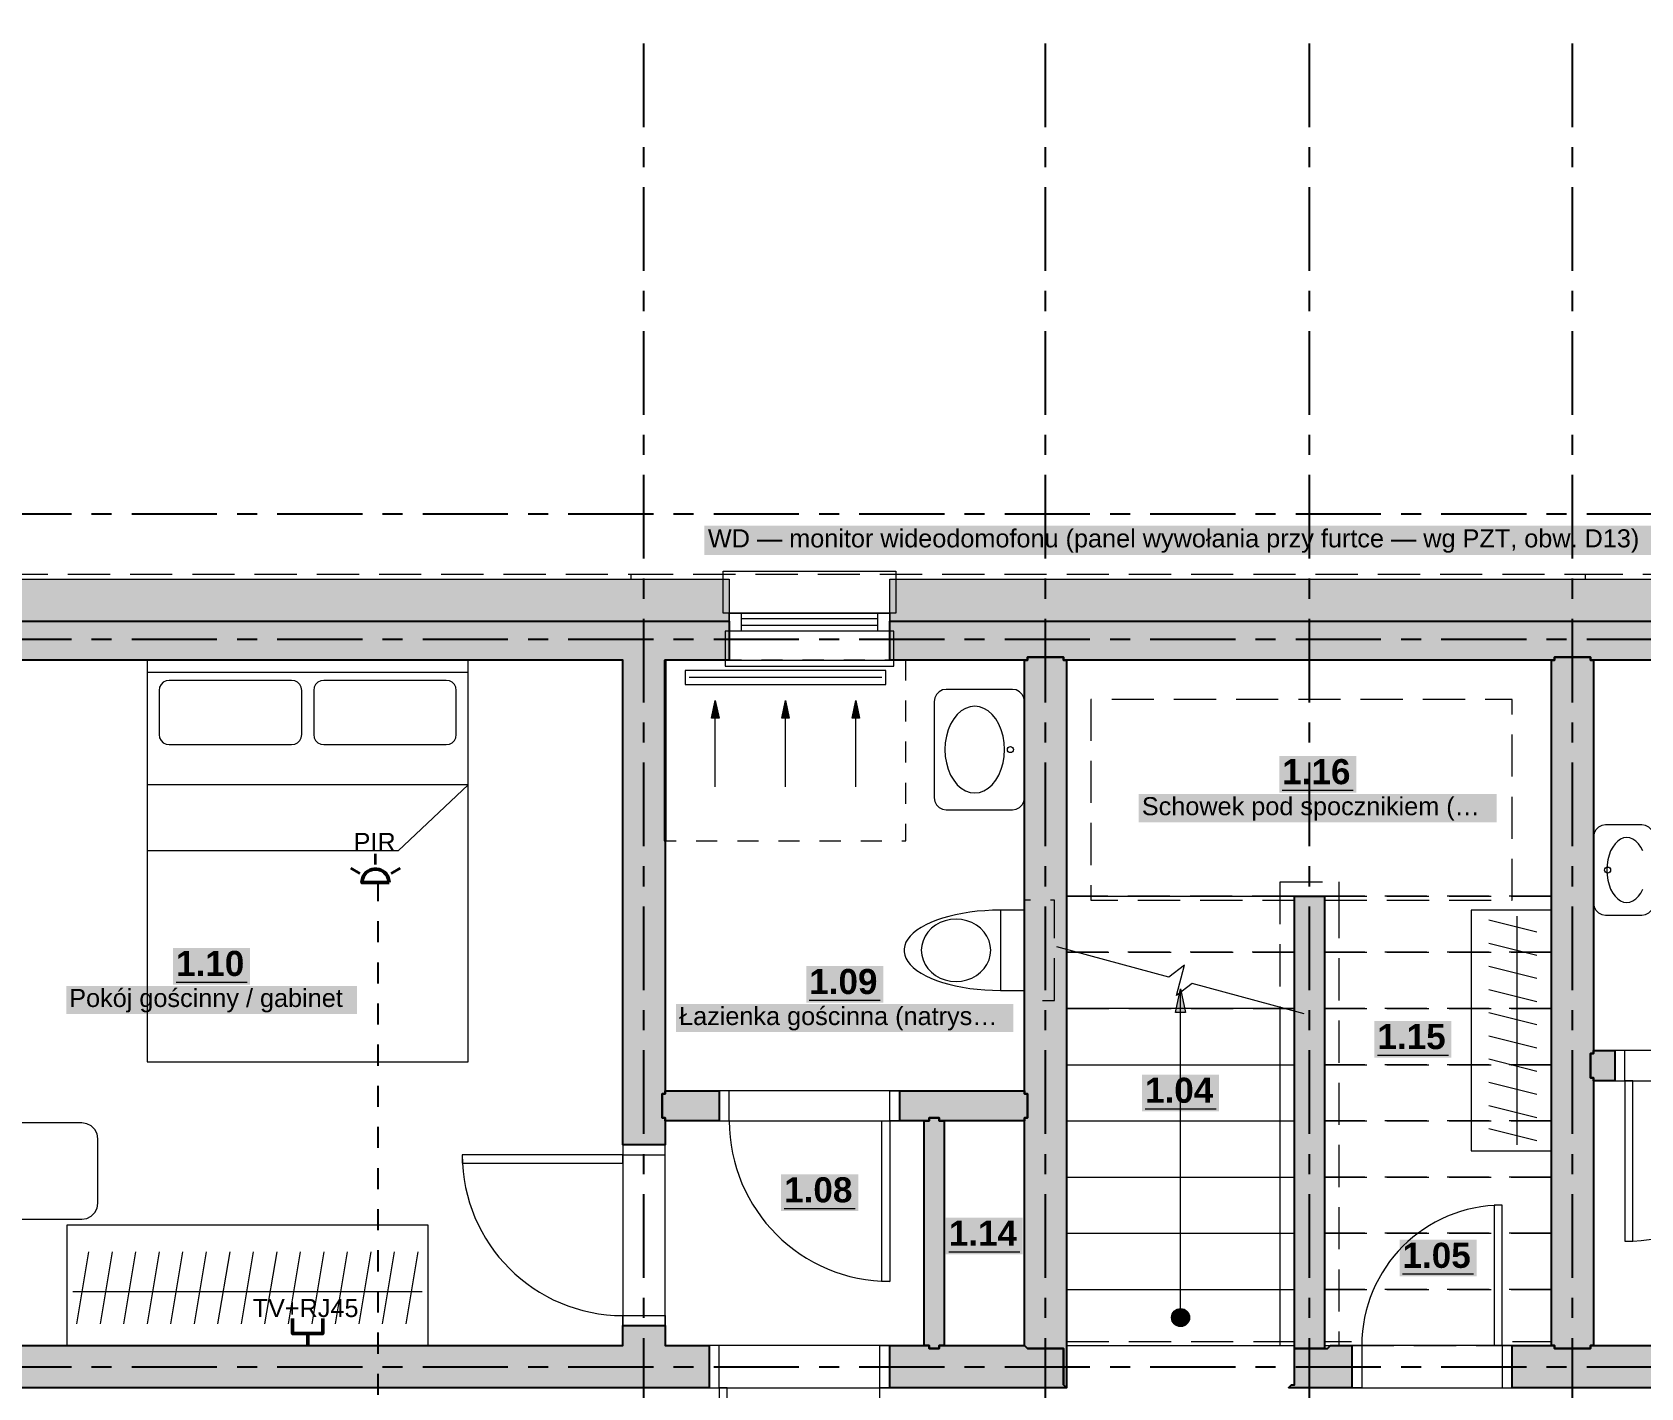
# Model space of a CAD drawing. Header units: metres. Extents: x -4.1 to 19.5, y -4.1 to 11.8.
# Drawn here: x 0.83 to 8.84, y 5.02 to 11.78 of the extents above; entities that cross this region are included whole.
import ezdxf

# ---------------------------------------------------------------- set-up
doc = ezdxf.new("R2010")
doc.units = ezdxf.units.M
for name, pattern in [('KRESKOWA', [5.25, 4.2, -1.05]), ('KRESKOWA_DROBNA', [3.15, 2.1, -1.05]), ('PUNKTOWA', [10.5, 8.4, -1.05, 0, -1.05])]:
    doc.linetypes.add(name, pattern=pattern)
doc.layers.add('A-MASKA', color=7, linetype='Continuous', lineweight=18)
doc.layers.add('E-OPISY', color=2, linetype='Continuous', lineweight=25)
for name, color, linetype, lineweight, true_color in [('E-ALARM', 5, 'Continuous', 35, 0x1f5fa8), ('E-TELETECH', 5, 'Continuous', 35, 0x0050c8), ('I-OSIE', 8, 'PUNKTOWA', 18, 0x7a7a7a), ('I-PODKLAD', 8, 'Continuous', 18, 0x9a9a9a), ('I-PODKLAD-SCIANY', 8, 'Continuous', 25, 0x6e6e6e), ('I-PODKLAD-WYPELN', 254, 'Continuous', 18, 0xe6e6e6), ('I-POMIESZCZENIA', 8, 'Continuous', 25, 0x4a4a4a)]:
    doc.layers.add(name, color=color, linetype=linetype, lineweight=lineweight, true_color=true_color)
doc.styles.add('PL_ARIAL', font='arial.ttf')
doc.styles.add('PL_ARIAL_B', font='arialbd.ttf')

msp = doc.modelspace()

# ---------------------------------------------------------------- hatches: boundary and pattern name
at = {"layer": 'A-MASKA', "true_color": 0xffffff}
for points in [[(4.1758, 9.1705), (9.0165, 9.1705), (9.0165, 9.3153), (4.1758, 9.3153)], [(7.0391, 7.9851), (7.4227, 7.9851), (7.4227, 8.1676), (7.0391, 8.1676)], [(6.3398, 7.8383), (8.122, 7.8383), (8.122, 7.9781), (6.3398, 7.9781)], [(1.5292, 7.0295), (1.9128, 7.0295), (1.9128, 7.212), (1.5292, 7.212)], [(4.6832, 6.9395), (5.0668, 6.9395), (5.0668, 7.122), (4.6832, 7.122)], [(0.997, 6.8827), (2.445, 6.8827), (2.445, 7.0225), (0.997, 7.0225)], [(4.0347, 6.7927), (5.7153, 6.7927), (5.7153, 6.9325), (4.0347, 6.9325)], [(7.5132, 6.665), (7.8968, 6.665), (7.8968, 6.8475), (7.5132, 6.8475)], [(6.3557, 6.3975), (6.7393, 6.3975), (6.7393, 6.58), (6.3557, 6.58)], [(4.5582, 5.9015), (4.9418, 5.9015), (4.9418, 6.084), (4.5582, 6.084)], [(5.3782, 5.685), (5.7618, 5.685), (5.7618, 5.8675), (5.3782, 5.8675)], [(7.6382, 5.575), (8.0218, 5.575), (8.0218, 5.7575), (7.6382, 5.7575)]]:
    msp.add_hatch(color=7, dxfattribs=at).paths.add_polyline_path(points)
at = {"layer": 'I-PODKLAD-WYPELN', "true_color": 0xe4e4e4}
h = msp.add_hatch(color=7, dxfattribs=at)
h.paths.add_polyline_path([(4.25, 6.5), (4.25, 6.365), (4.25, 6.365), (4.25, 6.365), (4.25, 6.35), (4.25, 6.35), (4.25, 6.35), (3.98, 6.35), (3.98, 6.35), (3.98, 6.35), (3.98, 6.23), (3.965, 6.23), (3.77, 6.23), (3.77, 8.645), (0.105, 8.645), (0.105, 8.645), (0.105, 8.645), (0.105, 8.645), (0.105, 8.645), (0.105, 8.645), (0.105, 7.6), (0.105, 7.6), (0.105, 7.6), (-0.09, 7.6), (-0.09, 7.6), (-0.09, 7.6), (-0.09, 7.6), (-0.09, 7.6), (-0.3, 7.6), (-0.3, 7.6), (-0.3, 7.6), (-0.3, 9.05), (-0.3, 9.05), (-0.3, 9.05), (-0.3, 9.05), (4.3, 9.05), (4.3, 8.84), (4.3, 8.84), (4.3, 8.84), (4.3, 8.84), (4.3, 8.645), (4.3, 8.645), (4.3, 8.645), (3.98, 8.645), (3.98, 6.5), (3.98, 6.5), (3.98, 6.5), (3.98, 6.5), (3.98, 6.5), (4.25, 6.5), (4.25, 6.5), (4.25, 6.5), (4.25, 6.5)])
h.paths.add_polyline_path([(0.09, 8.66), (0.09, 8.66), (0.0983, 8.6517)], flags=0)
h.paths.add_polyline_path([(-0.09, 8.66), (-0.09, 8.66), (-0.09, 8.66), (-0.09, 8.66), (-0.09, 8.66)], flags=0)
h.paths.add_polyline_path([(-0.09, 8.84), (-0.09, 8.84), (-0.09, 8.84), (-0.09, 8.84), (-0.09, 8.84), (-0.09, 8.84)], flags=0)
h = msp.add_hatch(color=7, dxfattribs=at)
h.paths.add_polyline_path([(5.27, 5.23), (5.27, 5.23), (5.27, 5.23), (5.27, 6.35), (5.27, 6.35), (5.27, 6.35), (5.27, 6.35), (5.27, 6.35), (5.15, 6.35), (5.15, 6.35), (5.15, 6.35), (5.15, 6.365), (5.15, 6.365), (5.15, 6.365), (5.15, 6.365), (5.15, 6.5), (5.15, 6.5), (5.15, 6.5), (5.15, 6.5), (5.15, 6.5), (5.77, 6.5), (5.77, 6.5), (5.77, 6.5), (5.77, 6.5), (5.77, 6.5), (5.77, 8.645), (5.77, 8.645), (5.77, 8.645), (5.77, 8.645), (5.77, 8.645), (5.1, 8.645), (5.1, 8.645), (5.1, 8.645), (5.1, 8.84), (5.1, 8.84), (5.1, 8.84), (5.1, 8.84), (5.1, 9.05), (10.05, 9.05), (10.05, 8.84), (10.05, 8.84), (10.05, 8.84), (10.05, 8.84), (10.05, 8.645), (10.05, 8.645), (10.05, 8.645), (9.95, 8.645), (9.95, 6.7), (9.935, 6.7), (9.935, 6.7), (9.935, 6.7), (9.935, 6.7), (9.935, 6.7), (9.935, 6.7), (9.935, 6.7), (9.935, 6.7), (9.935, 6.7), (9.935, 6.7), (9.935, 6.7), (9.935, 6.685), (9.875, 6.685), (9.875, 6.685), (9.875, 6.685), (9.875, 6.685), (9.875, 6.685), (9.875, 6.65), (10.15, 6.65), (10.15, 6.6), (9.875, 6.6), (9.875, 6.565), (9.875, 6.565), (9.875, 6.565), (9.875, 6.55), (9.875, 6.55), (9.875, 6.55), (9.61, 6.55), (9.61, 6.55), (9.61, 6.55), (9.61, 6.565), (9.61, 6.565), (9.61, 6.565), (9.61, 6.565), (9.61, 6.7), (9.61, 6.7), (9.61, 6.7), (9.61, 6.7), (9.61, 6.7), (9.8, 6.7), (9.8, 8.645), (8.605, 8.645), (8.605, 8.645), (8.605, 8.645), (8.605, 6.7), (8.605, 6.7), (8.605, 6.7), (8.605, 6.7), (8.605, 6.7), (8.71, 6.7), (8.71, 6.7), (8.71, 6.7), (8.71, 6.7), (8.71, 6.7), (8.71, 6.565), (8.71, 6.565), (8.71, 6.565), (8.71, 6.55), (8.71, 6.55), (8.71, 6.55), (8.605, 6.55), (8.605, 6.55), (8.605, 6.55), (8.605, 5.23), (8.605, 5.23), (8.605, 5.23), (8.9, 5.23), (8.9, 5.23), (8.9, 5.23), (8.9, 5.23), (8.9, 5.23), (8.9, 5.035), (8.9, 5.035), (8.9, 5.035), (8.9, 5.02), (8.9, 5.02), (8.9, 5.02), (8.5, 5.02), (8.5, 5.02), (8.5, 5.02), (8.5, 5.02), (8.5, 5.02), (8.2, 5.02), (8.2, 5.02), (8.2, 5.02), (8.2, 5.035), (8.2, 5.035), (8.2, 5.035), (8.2, 5.035), (8.2, 5.23), (8.2, 5.23), (8.2, 5.23), (8.2, 5.23), (8.2, 5.23), (8.395, 5.23), (8.395, 5.23), (8.395, 5.23), (8.395, 5.23), (8.395, 5.23), (8.395, 8.645), (8.395, 8.645), (8.395, 8.645), (8.395, 8.645), (8.395, 8.645), (5.98, 8.645), (5.98, 8.645), (5.98, 8.645), (5.98, 5.02), (5.98, 5.02), (5.98, 5.02), (5.98, 5.02), (5.98, 5.02), (5.1, 5.02), (5.1, 5.02), (5.1, 5.02), (5.1, 5.035), (5.1, 5.035), (5.1, 5.035), (5.1, 5.035), (5.1, 5.23), (5.1, 5.23), (5.1, 5.23), (5.1, 5.23), (5.1, 5.23), (5.27, 5.23), (5.27, 5.23)])
h.paths.add_polyline_path([(8.5, 5.035), (8.5, 5.035), (8.5, 5.035), (8.5, 5.035), (8.5, 5.035), (8.5, 5.035), (8.5, 5.02)], flags=0)
h.paths.add_polyline_path([(5.77, 5.23), (5.77, 5.23), (5.77, 5.23), (5.77, 5.23), (5.77, 5.23), (5.77, 5.23), (5.77, 5.23), (5.77, 5.23), (5.77, 5.23), (5.77, 6.35), (5.77, 6.35), (5.77, 6.35), (5.37, 6.35), (5.37, 6.35), (5.37, 6.35), (5.37, 5.23), (5.37, 5.23), (5.37, 5.23)], flags=0)
h.paths.add_polyline_path([(8.5, 5.215), (8.5, 5.215), (8.5, 5.215), (8.5, 5.215), (8.5, 5.215), (8.5, 5.215), (8.5, 5.215), (8.5, 5.215), (8.5, 5.215)], flags=0)
at = {"layer": 'I-PODKLAD-WYPELN', "true_color": 0xcfcfcf}
for points in [[(4.23, 8.445), (4.2487, 8.357), (4.2113, 8.357)], [(4.58, 8.445), (4.5987, 8.357), (4.5613, 8.357)], [(4.93, 8.445), (4.9487, 8.357), (4.9113, 8.357)], [(6.5475, 7.008), (6.5724, 6.8906), (6.5226, 6.8906)]]:
    msp.add_hatch(color=7, dxfattribs=at).paths.add_polyline_path(points)
at = {"layer": 'I-PODKLAD-WYPELN', "true_color": 0xe4e4e4}
for points in [[(7.115, 5.035), (7.115, 5.035), (7.115, 5.035), (7.115, 5.035), (7.115, 5.035), (7.115, 5.035), (7.115, 5.035), (7.115, 5.035), (7.115, 5.035), (7.115, 5.035), (7.115, 5.035), (7.115, 5.215), (7.115, 5.215), (7.115, 5.215), (7.115, 5.215), (7.115, 5.215), (7.115, 5.215), (7.115, 7.47), (7.265, 7.47), (7.265, 5.215), (7.28, 5.215), (7.28, 5.215), (7.28, 5.215), (7.28, 5.215), (7.28, 5.215), (7.28, 5.215), (7.28, 5.215), (7.28, 5.215), (7.28, 5.215), (7.28, 5.215), (7.28, 5.215), (7.28, 5.215), (7.295, 5.23), (7.295, 5.23), (7.295, 5.23), (7.295, 5.23), (7.295, 5.23), (7.4, 5.23), (7.4, 5.23), (7.4, 5.23), (7.4, 5.23), (7.4, 5.23), (7.4, 5.035), (7.4, 5.035), (7.4, 5.035), (7.4, 5.02), (7.4, 5.02), (7.4, 5.02), (7.085, 5.02), (7.085, 5.02), (7.085, 5.02), (7.1, 5.035), (7.1, 5.035), (7.1, 5.035), (7.115, 5.035), (7.115, 5.035), (7.115, 5.035), (7.115, 5.035), (7.115, 5.035), (7.115, 5.035)], [(3.77, 5.23), (3.77, 5.33), (3.965, 5.33), (3.98, 5.33), (3.98, 5.23), (4.2, 5.23), (4.2, 5.23), (4.2, 5.23), (4.2, 5.23), (4.2, 5.23), (4.2, 5.035), (4.2, 5.035), (4.2, 5.035), (4.2, 5.02), (4.2, 5.02), (4.2, 5.02), (0.105, 5.02), (0.105, 5.02), (0.105, 5.02), (0.105, 3.6), (0.105, 3.6), (0.105, 3.6), (-0.09, 3.6), (-0.09, 3.6), (-0.09, 3.6), (-0.09, 3.6), (-0.09, 3.6), (-0.3, 3.6), (-0.3, 3.6), (-0.3, 3.6), (-0.3, 5.8), (-0.3, 5.8), (-0.3, 5.8), (-0.09, 5.8), (-0.09, 5.8), (-0.09, 5.8), (-0.09, 5.8), (-0.09, 5.8), (0.105, 5.8), (0.105, 5.8), (0.105, 5.8), (0.105, 5.23), (0.105, 5.23), (0.105, 5.23), (0.105, 5.23), (0.105, 5.23)]]:
    msp.add_hatch(color=7, dxfattribs=at).paths.add_polyline_path(points)
at = {"layer": 'I-PODKLAD-WYPELN', "true_color": 0xffffff}
msp.add_hatch(color=7, dxfattribs=at).paths.add_polyline_path([(6.5925, 5.37), (6.5923, 5.3656), (6.5916, 5.3612), (6.5906, 5.3569), (6.5891, 5.3528), (6.5872, 5.3488), (6.5849, 5.345), (6.5823, 5.3415), (6.5793, 5.3382), (6.576, 5.3352), (6.5725, 5.3326), (6.5687, 5.3303), (6.5647, 5.3284), (6.5606, 5.3269), (6.5563, 5.3259), (6.5519, 5.3252), (6.5475, 5.325), (6.5431, 5.3252), (6.5387, 5.3259), (6.5344, 5.3269), (6.5303, 5.3284), (6.5263, 5.3303), (6.5225, 5.3326), (6.519, 5.3352), (6.5157, 5.3382), (6.5127, 5.3415), (6.5101, 5.345), (6.5078, 5.3488), (6.5059, 5.3528), (6.5044, 5.3569), (6.5034, 5.3612), (6.5027, 5.3656), (6.5025, 5.37), (6.5027, 5.3744), (6.5034, 5.3788), (6.5044, 5.3831), (6.5059, 5.3872), (6.5078, 5.3912), (6.5101, 5.395), (6.5127, 5.3985), (6.5157, 5.4018), (6.519, 5.4048), (6.5225, 5.4074), (6.5263, 5.4097), (6.5303, 5.4116), (6.5344, 5.4131), (6.5387, 5.4141), (6.5431, 5.4148), (6.5475, 5.415), (6.5519, 5.4148), (6.5563, 5.4141), (6.5606, 5.4131), (6.5647, 5.4116), (6.5687, 5.4097), (6.5725, 5.4074), (6.576, 5.4048), (6.5793, 5.4018), (6.5823, 5.3985), (6.5849, 5.395), (6.5872, 5.3912), (6.5891, 5.3872), (6.5906, 5.3831), (6.5916, 5.3788), (6.5923, 5.3744)])

# ---------------------------------------------------------------- linework, layer by layer
at = {"layer": 'E-ALARM', "lineweight": 35, "ltscale": 0.05}
for points in [[(2.5375, 7.6275), (2.5375, 7.68)], [(2.4596, 7.5825), (2.4141, 7.6087)], [(2.6154, 7.5825), (2.6609, 7.6087)]]:
    msp.add_lwpolyline(points, dxfattribs=at)
at = {"layer": 'E-ALARM', "lineweight": 50, "ltscale": 0.05}
msp.add_lwpolyline([(2.605, 7.5375), (2.6041, 7.5486), (2.6013, 7.5594), (2.5969, 7.5696), (2.5908, 7.579), (2.5832, 7.5872), (2.5744, 7.594), (2.5646, 7.5993), (2.5541, 7.6029), (2.5431, 7.6048), (2.5319, 7.6048), (2.5209, 7.6029), (2.5104, 7.5993), (2.5006, 7.594), (2.4918, 7.5872), (2.4842, 7.579), (2.4781, 7.5696), (2.4737, 7.5594), (2.4709, 7.5486), (2.47, 7.5375)], close=True, dxfattribs=at)
at = {"layer": 'E-TELETECH', "linetype": 'KRESKOWA_DROBNA', "lineweight": 25, "ltscale": 0.05, "flags": 128}
for points in [[(2.5375, 7.5375), (2.55, 7.5375), (2.55, 4.85)], [(2.2, 5.23), (2.55, 5.23), (2.55, 5.25)]]:
    msp.add_lwpolyline(points, dxfattribs=at)
at = {"layer": 'E-TELETECH', "lineweight": 50, "ltscale": 0.05}
for points in [[(2.125, 5.365), (2.125, 5.29), (2.275, 5.29), (2.275, 5.365)], [(2.2, 5.23), (2.2, 5.29)]]:
    msp.add_lwpolyline(points, dxfattribs=at)
at = {"layer": 'I-OSIE', "linetype": 'PUNKTOWA', "lineweight": 25, "ltscale": 0.049616, "flags": 128}
for points in [[(3.875, -3.75), (3.875, 11.775)], [(5.875, -3.75), (5.875, 11.775)], [(7.19, -3.75), (7.19, 11.775)], [(8.5, -3.75), (8.5, 11.775)]]:
    msp.add_lwpolyline(points, dxfattribs=at)
at = {"layer": 'I-OSIE', "linetype": 'PUNKTOWA', "lineweight": 25, "ltscale": 0.050565, "flags": 128}
for points in [[(-3.75, 9.375), (19.505, 9.375)], [(-3.75, 8.75), (19.505, 8.75)], [(-3.75, 5.125), (19.505, 5.125)]]:
    msp.add_lwpolyline(points, dxfattribs=at)
at = {"layer": 'I-PODKLAD', "linetype": 'KRESKOWA', "lineweight": 13, "ltscale": 0.05, "flags": 128}
for points in [[(-0.325, 5.4455), (-0.325, 9.075), (3.81, 9.075), (3.81, 9.0505)], [(3.8105, 9.075), (8.5645, 9.075)], [(8.565, 9.0505), (8.565, 9.075), (9.3995, 9.075)], [(7.2655, 7.45), (8.2, 7.45), (8.2, 8.45), (6.1, 8.45), (6.1, 7.45), (7.1145, 7.45)], [(7.044, 7.47), (7.044, 7.541)], [(7.044, 7.541), (7.336, 7.541)], [(7.336, 7.541), (7.336, 7.47)], [(7.1149, 7.47), (5.9801, 7.47)], [(5.9801, 7.47), (7.1149, 7.47)], [(7.044, 6.71), (7.044, 7.47)], [(8.3949, 7.47), (7.2651, 7.47)], [(7.2651, 7.47), (8.3949, 7.47)], [(7.336, 7.47), (7.336, 5.2301)], [(7.1149, 7.19), (5.9801, 7.19)], [(5.9801, 7.19), (7.1149, 7.19)], [(7.2651, 7.19), (8.3949, 7.19)], [(8.3949, 7.19), (7.2651, 7.19)], [(5.9801, 6.91), (7.1149, 6.91)], [(7.2651, 6.91), (8.3949, 6.91)], [(8.3949, 6.91), (7.2651, 6.91)], [(7.2651, 6.63), (8.3949, 6.63)], [(8.3949, 6.63), (7.2651, 6.63)], [(7.2651, 6.35), (8.3949, 6.35)], [(8.3949, 6.35), (7.2651, 6.35)], [(7.2651, 6.07), (8.3949, 6.07)], [(8.3949, 6.07), (7.2651, 6.07)], [(7.2651, 5.79), (8.3949, 5.79)], [(8.3949, 5.79), (7.2651, 5.79)], [(7.2651, 5.51), (8.3949, 5.51)], [(8.3949, 5.51), (7.2651, 5.51)], [(5.9805, 5.25), (7.1145, 5.25)], [(7.2651, 5.23), (7.2949, 5.23)], [(7.2655, 5.25), (7.3995, 5.25)], [(7.4001, 5.23), (8.1999, 5.23)], [(8.2005, 5.25), (8.3945, 5.25)]]:
    msp.add_lwpolyline(points, dxfattribs=at)
at = {"layer": 'I-PODKLAD', "lineweight": 18, "ltscale": 0.05}
for points in [[(5.13, 8.88), (4.27, 8.88), (4.27, 9.09), (5.13, 9.09)], [(5.1, 8.79), (4.3, 8.79), (4.3, 8.88), (5.1, 8.88)], [(5.12, 8.79), (4.28, 8.79), (4.28, 8.615), (5.12, 8.615)], [(3.985, 8.645), (3.975, 8.645), (3.975, 7.745), (3.985, 7.745)], [(5.08, 8.595), (4.08, 8.595), (4.08, 8.525), (5.08, 8.525)], [(5.77, 8.44), (5.7671, 8.4585), (5.7585, 8.4753), (5.7453, 8.4885), (5.7285, 8.4971), (5.71, 8.5), (5.38, 8.5), (5.3615, 8.4971), (5.3447, 8.4885), (5.3315, 8.4753), (5.3229, 8.4585), (5.32, 8.44), (5.32, 7.96), (5.3229, 7.9415), (5.3315, 7.9247), (5.3447, 7.9115), (5.3615, 7.9029), (5.38, 7.9), (5.71, 7.9), (5.7285, 7.9029), (5.7453, 7.9115), (5.7585, 7.9247), (5.7671, 7.9415), (5.77, 7.96)], [(4.23, 8.445), (4.2487, 8.357), (4.2113, 8.357)], [(4.58, 8.445), (4.5987, 8.357), (4.5613, 8.357)], [(4.93, 8.445), (4.9487, 8.357), (4.9113, 8.357)], [(5.5225, 8.416), (5.4993, 8.4133), (5.4766, 8.4054), (5.4551, 8.3925), (5.4352, 8.3747), (5.4175, 8.3527), (5.4024, 8.327), (5.3902, 8.2981), (5.3813, 8.2667), (5.3758, 8.2338), (5.374, 8.2), (5.3758, 8.1662), (5.3813, 8.1333), (5.3902, 8.1019), (5.4024, 8.073), (5.4175, 8.0473), (5.4352, 8.0253), (5.4551, 8.0075), (5.4766, 7.9946), (5.4993, 7.9867), (5.5225, 7.984), (5.5457, 7.9867), (5.5684, 7.9946), (5.5899, 8.0075), (5.6098, 8.0253), (5.6275, 8.0473), (5.6426, 8.073), (5.6548, 8.1019), (5.6637, 8.1333), (5.6692, 8.1662), (5.671, 8.2), (5.6692, 8.2338), (5.6637, 8.2667), (5.6548, 8.2981), (5.6426, 8.327), (5.6275, 8.3527), (5.6098, 8.3747), (5.5899, 8.3925), (5.5684, 8.4054), (5.5457, 8.4133)], [(8.605, 7.435), (8.6079, 7.4165), (8.6165, 7.3997), (8.6297, 7.3865), (8.6465, 7.3779), (8.665, 7.375), (8.845, 7.375), (8.8635, 7.3779), (8.8803, 7.3865), (8.8935, 7.3997), (8.9021, 7.4165), (8.905, 7.435), (8.905, 7.765), (8.9021, 7.7835), (8.8935, 7.8003), (8.8803, 7.8135), (8.8635, 7.8221), (8.845, 7.825), (8.665, 7.825), (8.6465, 7.8221), (8.6297, 7.8135), (8.6165, 7.8003), (8.6079, 7.7835), (8.605, 7.765)], [(5.77, 7), (5.77, 7.4), (5.65, 7.4), (5.65, 7)], [(5.4292, 7.355), (5.4022, 7.3531), (5.3758, 7.3474), (5.3508, 7.3381), (5.3276, 7.3254), (5.307, 7.3096), (5.2894, 7.2911), (5.2752, 7.2704), (5.2649, 7.2479), (5.2585, 7.2242), (5.2564, 7.2), (5.2585, 7.1758), (5.2649, 7.1521), (5.2752, 7.1296), (5.2894, 7.1089), (5.307, 7.0904), (5.3276, 7.0746), (5.3508, 7.0619), (5.3758, 7.0526), (5.4022, 7.0469), (5.4292, 7.045), (5.4562, 7.0469), (5.4826, 7.0526), (5.5076, 7.0619), (5.5308, 7.0746), (5.5514, 7.0904), (5.569, 7.1089), (5.5832, 7.1296), (5.5935, 7.1521), (5.5999, 7.1758), (5.602, 7.2), (5.5999, 7.2242), (5.5935, 7.2479), (5.5832, 7.2704), (5.569, 7.2911), (5.5514, 7.3096), (5.5308, 7.3254), (5.5076, 7.3381), (5.4826, 7.3474), (5.4562, 7.3531)], [(8.71, 6.55), (8.76, 6.55), (8.76, 6.7), (8.71, 6.7)], [(4.25, 6.35), (4.3, 6.35), (4.3, 6.5), (4.25, 6.5)], [(5.15, 6.35), (5.1, 6.35), (5.1, 6.5), (5.15, 6.5)], [(8.76, 6.55), (8.76, 5.75), (8.8, 5.75), (8.8, 6.55)], [(5.1, 6.35), (5.1, 5.55), (5.06, 5.55), (5.06, 6.35)], [(3.77, 6.18), (2.97, 6.18), (2.97, 6.14), (3.77, 6.14)], [(3.77, 6.23), (3.77, 6.18), (3.98, 6.18), (3.98, 6.23)], [(8.15, 5.23), (8.15, 5.93), (8.11, 5.93), (8.11, 5.23)], [(3.77, 5.33), (3.77, 5.38), (3.98, 5.38), (3.98, 5.33)], [(4.2, 5.02), (4.25, 5.02), (4.25, 5.23), (4.2, 5.23)], [(5.1, 5.02), (5.05, 5.02), (5.05, 5.23), (5.1, 5.23)], [(7.4, 5.23), (7.45, 5.23), (7.45, 5.02), (7.4, 5.02)], [(8.2, 5.23), (8.15, 5.23), (8.15, 5.02), (8.2, 5.02)], [(4.25, 5.02), (4.25, 4.22), (4.29, 4.22), (4.29, 5.02)]]:
    msp.add_lwpolyline(points, close=True, dxfattribs=at)
for points in [[(4.36, 8.79), (4.36, 8.88)], [(5.04, 8.8512), (4.36, 8.8512)], [(5.04, 8.8188), (4.36, 8.8188)], [(5.04, 8.79), (5.04, 8.88)], [(5.06, 8.56), (4.1, 8.56)], [(4.23, 8.015), (4.23, 8.355)], [(4.58, 8.015), (4.58, 8.355)], [(4.93, 8.015), (4.93, 8.355)], [(8.8501, 7.6952), (8.84, 7.7146), (8.8282, 7.7311), (8.8149, 7.7443), (8.8006, 7.7541), (8.7855, 7.76), (8.77, 7.762), (8.7545, 7.76), (8.7394, 7.7541), (8.7251, 7.7443), (8.7118, 7.7311), (8.7, 7.7146), (8.6899, 7.6952), (8.6818, 7.6735), (8.6758, 7.6501), (8.6722, 7.6253), (8.671, 7.6), (8.6722, 7.5747), (8.6758, 7.5499), (8.6818, 7.5265), (8.6899, 7.5048), (8.7, 7.4854), (8.7118, 7.4689), (8.7251, 7.4557), (8.7394, 7.4459), (8.7545, 7.44), (8.77, 7.438), (8.7855, 7.44), (8.8006, 7.4459), (8.8149, 7.4557), (8.8282, 7.4689), (8.84, 7.4854), (8.8501, 7.5048)], [(5.65, 7.4), (5.6114, 7.3994), (5.573, 7.3974), (5.5351, 7.3942), (5.498, 7.3897), (5.4619, 7.384), (5.4269, 7.3771), (5.3935, 7.369), (5.3616, 7.3599), (5.3317, 7.3497), (5.3038, 7.3385), (5.2782, 7.3265), (5.255, 7.3136), (5.2343, 7.3), (5.2163, 7.2857), (5.2012, 7.2709), (5.189, 7.2556), (5.1797, 7.24), (5.1735, 7.2241), (5.1704, 7.2081), (5.1704, 7.1919), (5.1735, 7.1759), (5.1797, 7.16), (5.189, 7.1444), (5.2012, 7.1291), (5.2163, 7.1143), (5.2343, 7.1), (5.255, 7.0864), (5.2782, 7.0735), (5.3038, 7.0615), (5.3317, 7.0503), (5.3616, 7.0401), (5.3935, 7.031), (5.4269, 7.0229), (5.4619, 7.016), (5.498, 7.0103), (5.5351, 7.0058), (5.573, 7.0026), (5.6114, 7.0006), (5.65, 7)]]:
    msp.add_lwpolyline(points, dxfattribs=at)
at = {"layer": 'I-PODKLAD', "lineweight": 13, "ltscale": 0.05, "true_color": 0xb8b8b8}
for points in [[(3, 8.645), (1.4, 8.645), (1.4, 6.645), (3, 6.645)], [(1.51, 8.545), (1.4945, 8.5426), (1.4806, 8.5355), (1.4695, 8.5244), (1.4624, 8.5105), (1.46, 8.495), (1.46, 8.275), (1.4624, 8.2595), (1.4695, 8.2456), (1.4806, 8.2345), (1.4945, 8.2274), (1.51, 8.225), (2.12, 8.225), (2.1355, 8.2274), (2.1494, 8.2345), (2.1605, 8.2456), (2.1676, 8.2595), (2.17, 8.275), (2.17, 8.495), (2.1676, 8.5105), (2.1605, 8.5244), (2.1494, 8.5355), (2.1355, 8.5426), (2.12, 8.545)], [(2.28, 8.545), (2.2645, 8.5426), (2.2506, 8.5355), (2.2395, 8.5244), (2.2324, 8.5105), (2.23, 8.495), (2.23, 8.275), (2.2324, 8.2595), (2.2395, 8.2456), (2.2506, 8.2345), (2.2645, 8.2274), (2.28, 8.225), (2.89, 8.225), (2.9055, 8.2274), (2.9194, 8.2345), (2.9305, 8.2456), (2.9376, 8.2595), (2.94, 8.275), (2.94, 8.495), (2.9376, 8.5105), (2.9305, 8.5244), (2.9194, 8.5355), (2.9055, 8.5426), (2.89, 8.545)], [(8.395, 6.2), (8.395, 7.4), (7.995, 7.4), (7.995, 6.2)], [(1.155, 6.26), (1.1511, 6.2847), (1.1397, 6.307), (1.122, 6.3247), (1.0997, 6.3361), (1.075, 6.34), (0.775, 6.34), (0.7503, 6.3361), (0.728, 6.3247), (0.7103, 6.307), (0.6989, 6.2847), (0.695, 6.26), (0.695, 5.94), (0.6989, 5.9153), (0.7103, 5.893), (0.728, 5.8753), (0.7503, 5.8639), (0.775, 5.86), (1.075, 5.86), (1.0997, 5.8639), (1.122, 5.8753), (1.1397, 5.893), (1.1511, 5.9153), (1.155, 5.94)], [(1, 5.23), (2.8, 5.23), (2.8, 5.83), (1, 5.83)]]:
    msp.add_lwpolyline(points, close=True, dxfattribs=at)
for points in [[(3, 8.585), (1.4, 8.585)], [(3, 8.025), (1.4, 8.025)], [(3, 8.025), (2.65, 7.695), (1.4, 7.695)], [(8.323, 7.29), (8.083, 7.35)], [(8.225, 6.23), (8.225, 7.37)], [(8.323, 7.1744), (8.083, 7.2344)], [(8.323, 7.0589), (8.083, 7.1189)], [(8.323, 6.9433), (8.083, 7.0033)], [(8.323, 6.8278), (8.083, 6.8878)], [(8.323, 6.7122), (8.083, 6.7722)], [(8.323, 6.5967), (8.083, 6.6567)], [(8.323, 6.4811), (8.083, 6.5411)], [(8.323, 6.3656), (8.083, 6.4256)], [(8.323, 6.25), (8.083, 6.31)], [(1.05, 5.338), (1.11, 5.698)], [(1.1671, 5.338), (1.2271, 5.698)], [(1.2843, 5.338), (1.3443, 5.698)], [(1.4014, 5.338), (1.4614, 5.698)], [(1.5186, 5.338), (1.5786, 5.698)], [(1.6357, 5.338), (1.6957, 5.698)], [(1.7529, 5.338), (1.8129, 5.698)], [(1.87, 5.338), (1.93, 5.698)], [(1.9871, 5.338), (2.0471, 5.698)], [(2.1043, 5.338), (2.1643, 5.698)], [(2.2214, 5.338), (2.2814, 5.698)], [(2.3386, 5.338), (2.3986, 5.698)], [(2.4557, 5.338), (2.5157, 5.698)], [(2.5729, 5.338), (2.6329, 5.698)], [(2.69, 5.338), (2.75, 5.698)], [(1.03, 5.5), (2.77, 5.5)]]:
    msp.add_lwpolyline(points, dxfattribs=at)
at = {"layer": 'I-PODKLAD', "linetype": 'KRESKOWA_DROBNA', "lineweight": 18, "ltscale": 0.05, "flags": 128}
msp.add_lwpolyline([(5.18, 8.645), (3.98, 8.645), (3.98, 7.745), (5.18, 7.745)], close=True, dxfattribs=at)
at = {"layer": 'I-PODKLAD', "lineweight": 13, "ltscale": 0.05}
for points in [[(4.3005, 8.645), (5.0995, 8.645)], [(5.9805, 7.47), (7.1145, 7.47)], [(7.1633, 6.8829), (6.6054, 7.0343), (6.5271, 6.9747), (6.5679, 7.1253), (6.4896, 7.0657), (5.9317, 7.2171)], [(6.5475, 5.37), (6.5475, 7.008)], [(7.1149, 6.91), (5.9801, 6.91)], [(7.044, 5.27), (7.044, 6.71)], [(9.6095, 6.7), (8.7105, 6.7)], [(5.9801, 6.63), (7.1149, 6.63)], [(5.1495, 6.5), (4.2505, 6.5)], [(8.7105, 6.55), (9.6095, 6.55)], [(4.2505, 6.35), (5.1495, 6.35)], [(5.9801, 6.35), (7.1149, 6.35)], [(3.77, 6.2295), (3.77, 5.3305)], [(3.98, 5.3305), (3.98, 6.2295)], [(5.9801, 6.07), (7.1149, 6.07)], [(5.9801, 5.79), (7.1149, 5.79)], [(5.9801, 5.51), (7.1149, 5.51)], [(5.0995, 5.23), (4.2005, 5.23)], [(5.9801, 5.23), (7.1149, 5.23)], [(7.044, 5.23), (7.044, 5.27)], [(7.2655, 5.23), (7.2943, 5.23)], [(8.1995, 5.23), (7.4005, 5.23)], [(4.2005, 5.02), (5.0995, 5.02)], [(7.4005, 5.02), (8.1995, 5.02)]]:
    msp.add_lwpolyline(points, dxfattribs=at)
at = {"layer": 'I-PODKLAD', "linetype": 'KRESKOWA', "lineweight": 18, "ltscale": 0.05, "flags": 128}
msp.add_lwpolyline([(5.92, 6.95), (5.92, 7.45), (5.77, 7.45), (5.77, 6.95)], close=True, dxfattribs=at)
at = {"layer": 'I-PODKLAD', "lineweight": 13, "ltscale": 0.05}
msp.add_lwpolyline([(6.5475, 7.008), (6.5724, 6.8906), (6.5226, 6.8906)], close=True, dxfattribs=at)
for centre, radius in [((5.7, 8.2), 0.015), ((8.675, 7.6), 0.015), ((6.5475, 5.37), 0.045)]:
    msp.add_circle(centre, radius, dxfattribs=at)
for centre, radius, start, end in [((8.76, 6.55), 0.8, -90, 0), ((5.1, 6.35), 0.8, -180, -90), ((3.77, 6.18), 0.8, -180, -90), ((8.15, 5.23), 0.7, -270, -180), ((4.25, 5.02), 0.8, -90, 0)]:
    msp.add_arc(centre, radius, start, end, dxfattribs=at)
at = {"layer": 'I-PODKLAD-SCIANY', "lineweight": 13, "ltscale": 0.05}
msp.add_lwpolyline([(-0.3, 9.05), (4.3, 9.05), (4.3, 9.05), (4.3, 9.05), (4.3, 8.84), (4.3, 8.84), (4.3, 8.84), (-0.09, 8.84)], dxfattribs=at)
msp.add_lwpolyline([(5.1, 8.84), (5.1, 8.84), (5.1, 9.05), (5.1, 9.05), (5.1, 9.05), (10.05, 9.05), (10.05, 9.05), (10.05, 9.05), (10.05, 8.84), (10.05, 8.84), (10.05, 8.84), (5.1, 8.84)], close=True, dxfattribs=at)
at = {"layer": 'I-PODKLAD-SCIANY', "lineweight": 25, "ltscale": 0.05}
for points in [[(-0.09, 8.84), (4.3, 8.84), (4.3, 8.84), (4.3, 8.84), (4.3, 8.84), (4.3, 8.645), (4.3, 8.645), (4.3, 8.645), (4.3, 8.645), (3.98, 8.645), (3.98, 8.645), (3.98, 8.645), (3.98, 8.645), (3.98, 8.645), (3.98, 8.645), (3.98, 8.645), (3.98, 8.645), (3.98, 8.645), (3.98, 8.645), (3.98, 8.645), (3.98, 8.645), (3.98, 8.645), (3.98, 8.645), (3.98, 8.645), (3.98, 8.645), (3.98, 8.645), (3.98, 6.485), (3.98, 6.485), (3.98, 6.485), (3.965, 6.485), (3.965, 6.485), (3.965, 6.485), (3.965, 6.485), (3.965, 6.485), (3.965, 6.485), (3.965, 6.485), (3.965, 6.485), (3.965, 6.485), (3.965, 6.485), (3.965, 6.485), (3.965, 6.485), (3.965, 6.485), (3.965, 6.485), (3.965, 6.485), (3.965, 6.485), (3.965, 6.485), (3.965, 6.365), (3.965, 6.365), (3.965, 6.365), (3.965, 6.365), (3.965, 6.365), (3.965, 6.365), (3.965, 6.365), (3.965, 6.365), (3.965, 6.365), (3.965, 6.365), (3.965, 6.365), (3.965, 6.365), (3.965, 6.365), (3.965, 6.365), (3.965, 6.365), (3.965, 6.365), (3.965, 6.365), (3.98, 6.365), (3.98, 6.365), (3.98, 6.365), (3.98, 6.23), (3.98, 6.23), (3.98, 6.23), (3.77, 6.23), (3.77, 6.23), (3.77, 6.23), (3.77, 8.645), (3.77, 8.645), (3.77, 8.645), (3.77, 8.645), (3.77, 8.645), (3.77, 8.645), (3.77, 8.645), (3.77, 8.645), (3.77, 8.645), (3.77, 8.645), (3.77, 8.645), (3.77, 8.645), (3.77, 8.645), (3.77, 8.645), (3.77, 8.645), (3.77, 8.645), (3.77, 8.645), (0.105, 8.645)], [(9.815, 8.645), (8.59, 8.645), (8.59, 8.645), (8.59, 8.645), (8.59, 8.645), (8.59, 8.645), (8.59, 8.66), (8.59, 8.66), (8.59, 8.66), (8.59, 8.66), (8.59, 8.66), (8.59, 8.66), (8.59, 8.66), (8.59, 8.66), (8.59, 8.66), (8.59, 8.66), (8.59, 8.66), (8.59, 8.66), (8.59, 8.66), (8.59, 8.66), (8.59, 8.66), (8.59, 8.66), (8.59, 8.66), (8.41, 8.66), (8.41, 8.66), (8.41, 8.66), (8.41, 8.66), (8.41, 8.66), (8.41, 8.66), (8.41, 8.66), (8.41, 8.66), (8.41, 8.66), (8.41, 8.66), (8.41, 8.66), (8.41, 8.66), (8.41, 8.66), (8.41, 8.66), (8.41, 8.66), (8.41, 8.66), (8.41, 8.66), (8.41, 8.645), (8.41, 8.645), (8.41, 8.645), (8.41, 8.645), (8.41, 8.645), (5.965, 8.645), (5.965, 8.645), (5.965, 8.645), (5.965, 8.645), (5.965, 8.66), (5.965, 8.66), (5.965, 8.66), (5.965, 8.66), (5.965, 8.66), (5.965, 8.66), (5.965, 8.66), (5.965, 8.66), (5.965, 8.66), (5.965, 8.66), (5.965, 8.66), (5.965, 8.66), (5.965, 8.66), (5.965, 8.66), (5.965, 8.66), (5.965, 8.66), (5.965, 8.66), (5.785, 8.66), (5.785, 8.66), (5.785, 8.66), (5.785, 8.66), (5.785, 8.66), (5.785, 8.66), (5.785, 8.66), (5.785, 8.66), (5.785, 8.66), (5.785, 8.66), (5.785, 8.66), (5.785, 8.66), (5.785, 8.66), (5.785, 8.66), (5.785, 8.66), (5.785, 8.66), (5.785, 8.66), (5.785, 8.645), (5.785, 8.645), (5.785, 8.645), (5.785, 8.645), (5.1, 8.645), (5.1, 8.645), (5.1, 8.645), (5.1, 8.645), (5.1, 8.84), (5.1, 8.84), (5.1, 8.84), (5.1, 8.84), (10.05, 8.84)], [(0.105, 5.23), (3.77, 5.23), (3.77, 5.23), (3.77, 5.23), (3.77, 5.23), (3.77, 5.23), (3.77, 5.23), (3.77, 5.23), (3.77, 5.23), (3.77, 5.23), (3.77, 5.23), (3.77, 5.23), (3.77, 5.23), (3.77, 5.23), (3.77, 5.23), (3.77, 5.23), (3.77, 5.23), (3.77, 5.23), (3.77, 5.33), (3.77, 5.33), (3.77, 5.33), (3.98, 5.33), (3.98, 5.33), (3.98, 5.33), (3.98, 5.23), (3.98, 5.23), (3.98, 5.23), (3.98, 5.23), (3.98, 5.23), (3.98, 5.23), (3.98, 5.23), (3.98, 5.23), (3.98, 5.23), (3.98, 5.23), (3.98, 5.23), (3.98, 5.23), (3.98, 5.23), (3.98, 5.23), (3.98, 5.23), (3.98, 5.23), (3.98, 5.23), (4.2, 5.23), (4.2, 5.23), (4.2, 5.23), (4.2, 5.23), (4.2, 5.23), (4.2, 5.02), (4.2, 5.02), (4.2, 5.02), (0.105, 5.02)], [(8.9, 5.02), (8.2, 5.02), (8.2, 5.02), (8.2, 5.02), (8.2, 5.02), (8.2, 5.035), (8.2, 5.035), (8.2, 5.23), (8.2, 5.23), (8.2, 5.23), (8.2, 5.23), (8.2, 5.23), (8.41, 5.23), (8.41, 5.23), (8.41, 5.23), (8.41, 5.23), (8.41, 5.23), (8.41, 5.215), (8.41, 5.215), (8.41, 5.215), (8.41, 5.215), (8.41, 5.215), (8.41, 5.215), (8.41, 5.215), (8.41, 5.215), (8.41, 5.215), (8.41, 5.215), (8.41, 5.215), (8.41, 5.215), (8.41, 5.215), (8.41, 5.215), (8.41, 5.215), (8.41, 5.215), (8.41, 5.215), (8.5, 5.215), (8.59, 5.215), (8.59, 5.215), (8.59, 5.215), (8.59, 5.215), (8.59, 5.215), (8.59, 5.215), (8.59, 5.215), (8.59, 5.215), (8.59, 5.215), (8.59, 5.215), (8.59, 5.215), (8.59, 5.215), (8.59, 5.215), (8.59, 5.215), (8.59, 5.215), (8.59, 5.215), (8.59, 5.215), (8.59, 5.23), (8.59, 5.23), (8.59, 5.23), (8.59, 5.23), (8.59, 5.23), (8.9, 5.23)]]:
    msp.add_lwpolyline(points, dxfattribs=at)
for points in [[(5.77, 6.365), (5.77, 6.365), (5.77, 6.365), (5.785, 6.365), (5.785, 6.365), (5.785, 6.365), (5.785, 6.365), (5.785, 6.365), (5.785, 6.365), (5.785, 6.365), (5.785, 6.365), (5.785, 6.365), (5.785, 6.365), (5.785, 6.365), (5.785, 6.365), (5.785, 6.365), (5.785, 6.365), (5.785, 6.365), (5.785, 6.365), (5.785, 6.365), (5.785, 6.485), (5.785, 6.485), (5.785, 6.485), (5.785, 6.485), (5.785, 6.485), (5.785, 6.485), (5.785, 6.485), (5.785, 6.485), (5.785, 6.485), (5.785, 6.485), (5.785, 6.485), (5.785, 6.485), (5.785, 6.485), (5.785, 6.485), (5.785, 6.485), (5.785, 6.485), (5.785, 6.485), (5.77, 6.485), (5.77, 6.485), (5.77, 6.485), (5.77, 6.485), (5.77, 6.485), (5.77, 8.645), (5.77, 8.645), (5.77, 8.645), (5.77, 8.645), (5.77, 8.645), (5.785, 8.645), (5.785, 8.645), (5.785, 8.645), (5.785, 8.645), (5.785, 8.645), (5.785, 8.645), (5.785, 8.645), (5.785, 8.645), (5.785, 8.645), (5.785, 8.645), (5.785, 8.645), (5.785, 8.645), (5.785, 8.645), (5.785, 8.645), (5.785, 8.645), (5.785, 8.645), (5.785, 8.645), (5.785, 8.66), (5.785, 8.66), (5.785, 8.66), (5.785, 8.66), (5.785, 8.66), (5.965, 8.66), (5.965, 8.66), (5.965, 8.66), (5.965, 8.66), (5.965, 8.66), (5.965, 8.645), (5.965, 8.645), (5.965, 8.645), (5.965, 8.645), (5.965, 8.645), (5.965, 8.645), (5.965, 8.645), (5.965, 8.645), (5.965, 8.645), (5.965, 8.645), (5.965, 8.645), (5.965, 8.645), (5.965, 8.645), (5.965, 8.645), (5.965, 8.645), (5.965, 8.645), (5.965, 8.645), (5.98, 8.645), (5.98, 8.645), (5.98, 8.645), (5.98, 8.645), (5.98, 5.02), (5.98, 5.02), (5.98, 5.02), (5.98, 5.02), (5.965, 5.035), (5.965, 5.035), (5.965, 5.035), (5.965, 5.215), (5.965, 5.215), (5.965, 5.215), (5.965, 5.215), (5.965, 5.215), (5.965, 5.215), (5.965, 5.215), (5.965, 5.215), (5.965, 5.215), (5.965, 5.215), (5.965, 5.215), (5.965, 5.215), (5.965, 5.215), (5.965, 5.215), (5.965, 5.215), (5.965, 5.215), (5.965, 5.215), (5.785, 5.215), (5.785, 5.215), (5.785, 5.215), (5.785, 5.215), (5.785, 5.215), (5.77, 5.23), (5.77, 5.23), (5.77, 5.23), (5.77, 5.23), (5.77, 5.23), (5.77, 6.365), (5.77, 6.365)], [(8.395, 8.645), (8.395, 8.645), (8.395, 8.645), (8.395, 8.645), (8.395, 8.645), (8.41, 8.645), (8.41, 8.645), (8.41, 8.645), (8.41, 8.645), (8.41, 8.645), (8.41, 8.645), (8.41, 8.645), (8.41, 8.645), (8.41, 8.645), (8.41, 8.645), (8.41, 8.645), (8.41, 8.645), (8.41, 8.645), (8.41, 8.645), (8.41, 8.645), (8.41, 8.645), (8.41, 8.645), (8.41, 8.66), (8.41, 8.66), (8.41, 8.66), (8.41, 8.66), (8.41, 8.66), (8.59, 8.66), (8.59, 8.66), (8.59, 8.66), (8.59, 8.66), (8.59, 8.66), (8.59, 8.645), (8.59, 8.645), (8.59, 8.645), (8.59, 8.645), (8.59, 8.645), (8.59, 8.645), (8.59, 8.645), (8.59, 8.645), (8.59, 8.645), (8.59, 8.645), (8.59, 8.645), (8.59, 8.645), (8.59, 8.645), (8.59, 8.645), (8.59, 8.645), (8.59, 8.645), (8.59, 8.645), (8.605, 8.645), (8.605, 8.645), (8.605, 8.645), (8.605, 8.645), (8.605, 8.645), (8.605, 6.685), (8.605, 6.685), (8.605, 6.685), (8.605, 6.685), (8.59, 6.685), (8.59, 6.685), (8.59, 6.685), (8.59, 6.685), (8.59, 6.685), (8.59, 6.685), (8.59, 6.685), (8.59, 6.685), (8.59, 6.685), (8.59, 6.685), (8.59, 6.685), (8.59, 6.685), (8.59, 6.685), (8.59, 6.685), (8.59, 6.685), (8.59, 6.685), (8.59, 6.685), (8.59, 6.565), (8.59, 6.565), (8.59, 6.565), (8.59, 6.565), (8.59, 6.565), (8.59, 6.565), (8.59, 6.565), (8.59, 6.565), (8.59, 6.565), (8.59, 6.565), (8.59, 6.565), (8.59, 6.565), (8.59, 6.565), (8.59, 6.565), (8.59, 6.565), (8.59, 6.565), (8.59, 6.565), (8.605, 6.565), (8.605, 6.565), (8.605, 6.565), (8.605, 6.565), (8.605, 5.23), (8.605, 5.23), (8.605, 5.23), (8.605, 5.23), (8.59, 5.23), (8.59, 5.23), (8.59, 5.23), (8.59, 5.23), (8.59, 5.23), (8.59, 5.23), (8.59, 5.23), (8.59, 5.23), (8.59, 5.23), (8.59, 5.23), (8.59, 5.23), (8.59, 5.23), (8.59, 5.23), (8.59, 5.23), (8.59, 5.23), (8.59, 5.23), (8.59, 5.23), (8.59, 5.215), (8.59, 5.215), (8.59, 5.215), (8.59, 5.215), (8.59, 5.215), (8.41, 5.215), (8.41, 5.215), (8.41, 5.215), (8.41, 5.215), (8.41, 5.215), (8.41, 5.23), (8.41, 5.23), (8.41, 5.23), (8.41, 5.23), (8.41, 5.23), (8.41, 5.23), (8.41, 5.23), (8.41, 5.23), (8.41, 5.23), (8.41, 5.23), (8.41, 5.23), (8.41, 5.23), (8.41, 5.23), (8.41, 5.23), (8.41, 5.23), (8.41, 5.23), (8.41, 5.23), (8.395, 5.23), (8.395, 5.23), (8.395, 5.23), (8.395, 5.23), (8.395, 5.23)], [(7.115, 5.215), (7.115, 5.215), (7.115, 7.47), (7.115, 7.47), (7.115, 7.47), (7.265, 7.47), (7.265, 7.47), (7.265, 7.47), (7.265, 5.215), (7.265, 5.215), (7.265, 5.215), (7.115, 5.215)], [(8.59, 6.685), (8.59, 6.685), (8.59, 6.685), (8.59, 6.685), (8.59, 6.685), (8.605, 6.685), (8.605, 6.685), (8.605, 6.685), (8.605, 6.685), (8.605, 6.685), (8.605, 6.685), (8.605, 6.685), (8.605, 6.685), (8.605, 6.685), (8.605, 6.685), (8.605, 6.685), (8.605, 6.685), (8.605, 6.685), (8.605, 6.685), (8.605, 6.685), (8.605, 6.685), (8.605, 6.685), (8.605, 6.7), (8.605, 6.7), (8.605, 6.7), (8.605, 6.7), (8.605, 6.7), (8.71, 6.7), (8.71, 6.7), (8.71, 6.7), (8.71, 6.7), (8.71, 6.7), (8.71, 6.55), (8.71, 6.55), (8.71, 6.55), (8.71, 6.55), (8.605, 6.55), (8.605, 6.55), (8.605, 6.55), (8.605, 6.55), (8.605, 6.565), (8.605, 6.565), (8.605, 6.565), (8.605, 6.565), (8.605, 6.565), (8.605, 6.565), (8.605, 6.565), (8.605, 6.565), (8.605, 6.565), (8.605, 6.565), (8.605, 6.565), (8.605, 6.565), (8.605, 6.565), (8.605, 6.565), (8.605, 6.565), (8.605, 6.565), (8.605, 6.565), (8.59, 6.565), (8.59, 6.565), (8.59, 6.565), (8.59, 6.565), (8.59, 6.565)], [(3.965, 6.485), (3.965, 6.485), (3.965, 6.485), (3.965, 6.485), (3.965, 6.485), (3.98, 6.485), (3.98, 6.485), (3.98, 6.485), (3.98, 6.485), (3.98, 6.485), (3.98, 6.485), (3.98, 6.485), (3.98, 6.485), (3.98, 6.485), (3.98, 6.485), (3.98, 6.485), (3.98, 6.485), (3.98, 6.485), (3.98, 6.485), (3.98, 6.485), (3.98, 6.485), (3.98, 6.485), (3.98, 6.5), (3.98, 6.5), (3.98, 6.5), (3.98, 6.5), (3.98, 6.5), (4.25, 6.5), (4.25, 6.5), (4.25, 6.5), (4.25, 6.5), (4.25, 6.5), (4.25, 6.35), (4.25, 6.35), (4.25, 6.35), (3.98, 6.35), (3.98, 6.35), (3.98, 6.35), (3.98, 6.35), (3.98, 6.365), (3.98, 6.365), (3.98, 6.365), (3.98, 6.365), (3.98, 6.365), (3.98, 6.365), (3.98, 6.365), (3.98, 6.365), (3.98, 6.365), (3.98, 6.365), (3.98, 6.365), (3.98, 6.365), (3.98, 6.365), (3.98, 6.365), (3.98, 6.365), (3.98, 6.365), (3.98, 6.365), (3.965, 6.365), (3.965, 6.365), (3.965, 6.365), (3.965, 6.365), (3.965, 6.365)], [(5.15, 6.365), (5.15, 6.5), (5.15, 6.5), (5.15, 6.5), (5.15, 6.5), (5.15, 6.5), (5.77, 6.5), (5.77, 6.5), (5.77, 6.5), (5.77, 6.5), (5.77, 6.5), (5.77, 6.485), (5.77, 6.485), (5.77, 6.485), (5.77, 6.485), (5.77, 6.485), (5.77, 6.485), (5.77, 6.485), (5.77, 6.485), (5.77, 6.485), (5.77, 6.485), (5.77, 6.485), (5.77, 6.485), (5.77, 6.485), (5.77, 6.485), (5.77, 6.485), (5.77, 6.485), (5.77, 6.485), (5.785, 6.485), (5.785, 6.485), (5.785, 6.485), (5.785, 6.485), (5.785, 6.485), (5.785, 6.365), (5.785, 6.365), (5.785, 6.365), (5.785, 6.365), (5.785, 6.365), (5.77, 6.365), (5.77, 6.365), (5.77, 6.365), (5.77, 6.365), (5.77, 6.365), (5.77, 6.365), (5.77, 6.365), (5.77, 6.365), (5.77, 6.365), (5.77, 6.365), (5.77, 6.365), (5.77, 6.365), (5.77, 6.365), (5.77, 6.365), (5.77, 6.365), (5.77, 6.365), (5.77, 6.365), (5.77, 6.35), (5.77, 6.35), (5.77, 6.35), (5.345, 6.35), (5.345, 6.35), (5.345, 6.35), (5.345, 6.365), (5.345, 6.365), (5.345, 6.365), (5.345, 6.365), (5.345, 6.365), (5.345, 6.365), (5.345, 6.365), (5.345, 6.365), (5.345, 6.365), (5.345, 6.365), (5.345, 6.365), (5.345, 6.365), (5.345, 6.365), (5.345, 6.365), (5.345, 6.365), (5.345, 6.365), (5.345, 6.365), (5.295, 6.365), (5.295, 6.365), (5.295, 6.365), (5.295, 6.365), (5.295, 6.365), (5.295, 6.365), (5.295, 6.365), (5.295, 6.365), (5.295, 6.365), (5.295, 6.365), (5.295, 6.365), (5.295, 6.365), (5.295, 6.365), (5.295, 6.365), (5.295, 6.365), (5.295, 6.365), (5.295, 6.365), (5.295, 6.35), (5.295, 6.35), (5.295, 6.35), (5.15, 6.35), (5.15, 6.35), (5.15, 6.35), (5.15, 6.365)], [(5.27, 5.23), (5.27, 5.23), (5.27, 5.23), (5.27, 6.35), (5.27, 6.35), (5.27, 6.35), (5.27, 6.35), (5.27, 6.35), (5.295, 6.35), (5.295, 6.35), (5.295, 6.35), (5.295, 6.35), (5.295, 6.35), (5.295, 6.35), (5.295, 6.35), (5.295, 6.35), (5.295, 6.35), (5.295, 6.35), (5.295, 6.35), (5.295, 6.35), (5.295, 6.35), (5.295, 6.35), (5.295, 6.35), (5.295, 6.35), (5.295, 6.35), (5.295, 6.365), (5.295, 6.365), (5.295, 6.365), (5.295, 6.365), (5.295, 6.365), (5.345, 6.365), (5.345, 6.365), (5.345, 6.365), (5.345, 6.365), (5.345, 6.365), (5.345, 6.35), (5.345, 6.35), (5.345, 6.35), (5.345, 6.35), (5.345, 6.35), (5.345, 6.35), (5.345, 6.35), (5.345, 6.35), (5.345, 6.35), (5.345, 6.35), (5.345, 6.35), (5.345, 6.35), (5.345, 6.35), (5.345, 6.35), (5.345, 6.35), (5.345, 6.35), (5.345, 6.35), (5.37, 6.35), (5.37, 6.35), (5.37, 6.35), (5.37, 5.23), (5.37, 5.23), (5.37, 5.23), (5.345, 5.23), (5.345, 5.23), (5.345, 5.23), (5.345, 5.23), (5.345, 5.23), (5.345, 5.23), (5.345, 5.23), (5.345, 5.23), (5.345, 5.23), (5.345, 5.23), (5.345, 5.23), (5.345, 5.23), (5.345, 5.23), (5.345, 5.23), (5.345, 5.23), (5.345, 5.23), (5.345, 5.23), (5.345, 5.215), (5.345, 5.215), (5.345, 5.215), (5.345, 5.215), (5.345, 5.215), (5.295, 5.215), (5.295, 5.215), (5.295, 5.215), (5.295, 5.215), (5.295, 5.215), (5.295, 5.23), (5.295, 5.23), (5.295, 5.23), (5.295, 5.23), (5.295, 5.23), (5.295, 5.23), (5.295, 5.23), (5.295, 5.23), (5.295, 5.23), (5.295, 5.23), (5.295, 5.23), (5.295, 5.23), (5.295, 5.23), (5.295, 5.23), (5.295, 5.23), (5.295, 5.23), (5.295, 5.23), (5.27, 5.23), (5.27, 5.23)], [(5.1, 5.035), (5.1, 5.23), (5.1, 5.23), (5.1, 5.23), (5.1, 5.23), (5.1, 5.23), (5.295, 5.23), (5.295, 5.23), (5.295, 5.23), (5.295, 5.23), (5.295, 5.23), (5.295, 5.215), (5.295, 5.215), (5.295, 5.215), (5.295, 5.215), (5.295, 5.215), (5.295, 5.215), (5.295, 5.215), (5.295, 5.215), (5.295, 5.215), (5.295, 5.215), (5.295, 5.215), (5.295, 5.215), (5.295, 5.215), (5.295, 5.215), (5.295, 5.215), (5.295, 5.215), (5.295, 5.215), (5.345, 5.215), (5.345, 5.215), (5.345, 5.215), (5.345, 5.215), (5.345, 5.215), (5.345, 5.215), (5.345, 5.215), (5.345, 5.215), (5.345, 5.215), (5.345, 5.215), (5.345, 5.215), (5.345, 5.215), (5.345, 5.215), (5.345, 5.215), (5.345, 5.215), (5.345, 5.215), (5.345, 5.215), (5.345, 5.23), (5.345, 5.23), (5.345, 5.23), (5.345, 5.23), (5.345, 5.23), (5.77, 5.23), (5.77, 5.23), (5.77, 5.23), (5.77, 5.23), (5.77, 5.23), (5.785, 5.215), (5.785, 5.215), (5.785, 5.215), (5.785, 5.215), (5.785, 5.215), (5.785, 5.215), (5.785, 5.215), (5.785, 5.215), (5.785, 5.215), (5.965, 5.215), (5.965, 5.215), (5.965, 5.215), (5.965, 5.215), (5.965, 5.215), (5.965, 5.035), (5.965, 5.035), (5.965, 5.035), (5.965, 5.035), (5.965, 5.035), (5.965, 5.035), (5.965, 5.035), (5.965, 5.035), (5.965, 5.035), (5.98, 5.02), (5.98, 5.02), (5.98, 5.02), (5.98, 5.02), (5.1, 5.02), (5.1, 5.02), (5.1, 5.02), (5.1, 5.035)], [(7.085, 5.02), (7.085, 5.02), (7.085, 5.02), (7.1, 5.035), (7.1, 5.035), (7.1, 5.035), (7.115, 5.035), (7.115, 5.035), (7.115, 5.035), (7.115, 5.035), (7.115, 5.035), (7.115, 5.035), (7.115, 5.035), (7.115, 5.035), (7.115, 5.035), (7.115, 5.035), (7.115, 5.035), (7.115, 5.035), (7.115, 5.035), (7.115, 5.035), (7.115, 5.035), (7.115, 5.035), (7.115, 5.035), (7.115, 5.215), (7.115, 5.215), (7.115, 5.215), (7.115, 5.215), (7.115, 5.215), (7.28, 5.215), (7.28, 5.215), (7.28, 5.215), (7.28, 5.215), (7.28, 5.215), (7.28, 5.215), (7.28, 5.215), (7.28, 5.215), (7.28, 5.215), (7.295, 5.23), (7.295, 5.23), (7.295, 5.23), (7.295, 5.23), (7.295, 5.23), (7.4, 5.23), (7.4, 5.23), (7.4, 5.23), (7.4, 5.23), (7.4, 5.23), (7.4, 5.02), (7.4, 5.02), (7.4, 5.02), (7.085, 5.02)]]:
    msp.add_lwpolyline(points, close=True, dxfattribs=at)
at = {"layer": 'I-POMIESZCZENIA', "lineweight": 18, "ltscale": 0.05}
for points in [[(7.0541, 7.9976), (7.4077, 7.9976)], [(1.5442, 7.042), (1.8978, 7.042)], [(4.6982, 6.952), (5.0518, 6.952)], [(7.5282, 6.6775), (7.8818, 6.6775)], [(6.3707, 6.41), (6.7243, 6.41)], [(4.5732, 5.914), (4.9268, 5.914)], [(5.3932, 5.6975), (5.7468, 5.6975)], [(7.6532, 5.5875), (8.0068, 5.5875)]]:
    msp.add_lwpolyline(points, dxfattribs=at)

# ---------------------------------------------------------------- texts
at = {"layer": 'E-ALARM', "style": 'PL_ARIAL'}
msp.add_text('PIR', height=0.09, dxfattribs=at).set_placement((2.4285, 7.695))
at = {"layer": 'E-OPISY', "style": 'PL_ARIAL'}
msp.add_text('WD — monitor wideodomofonu (panel wywołania przy furtce — wg PZT, obw. D13)', height=0.09, dxfattribs=at).set_placement((4.1933, 9.2078))
at = {"layer": 'E-TELETECH', "style": 'PL_ARIAL'}
msp.add_text('TV+RJ45', height=0.09, dxfattribs=at).set_placement((1.9255, 5.3725))
at = {"layer": 'I-POMIESZCZENIA'}
for s, height, style, p in [('1.16', 0.125, 'PL_ARIAL_B', (7.0541, 8.0276)), ('Schowek pod spocznikiem (…', 0.09, 'PL_ARIAL', (6.3548, 7.8731)), ('1.10', 0.125, 'PL_ARIAL_B', (1.5442, 7.072)), ('1.09', 0.125, 'PL_ARIAL_B', (4.6982, 6.982)), ('Pokój gościnny / gabinet', 0.09, 'PL_ARIAL', (1.012, 6.9175)), ('Łazienka gościnna (natrys…', 0.09, 'PL_ARIAL', (4.0497, 6.8275)), ('1.15', 0.125, 'PL_ARIAL_B', (7.5282, 6.7075)), ('1.04', 0.125, 'PL_ARIAL_B', (6.3707, 6.44)), ('1.08', 0.125, 'PL_ARIAL_B', (4.5732, 5.944)), ('1.14', 0.125, 'PL_ARIAL_B', (5.3932, 5.7275)), ('1.05', 0.125, 'PL_ARIAL_B', (7.6532, 5.6175))]:
    msp.add_text(s, height=height, dxfattribs=dict(at, style=style)).set_placement(p)

doc.saveas('drawing.dxf')
